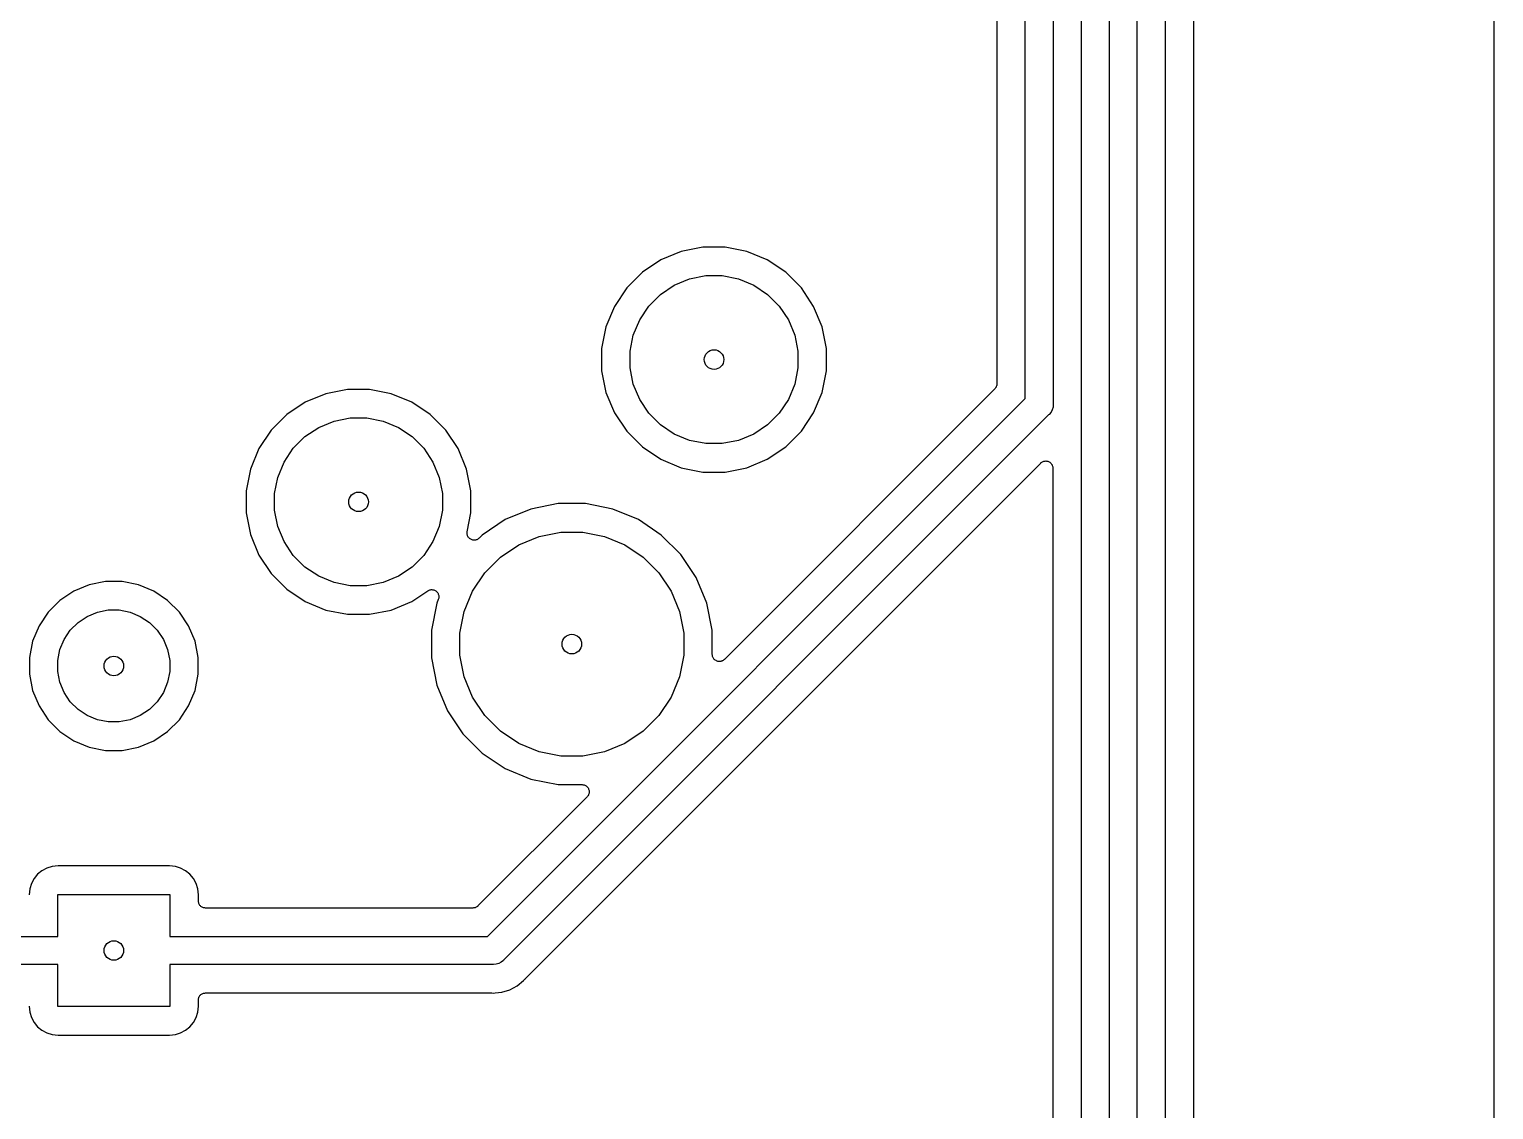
# Model space of a CAD drawing. Extents: x 1.5 to 15, y -8.3 to -3.1.
# Drawn here: x 13.957 to 14.986, y -6.452 to -5.693 of the extents above; entities that cross this region are included whole.
import ezdxf

# ---------------------------------------------------------------- set-up
doc = ezdxf.new("R2010")
doc.units = 0
doc.header["$MEASUREMENT"] = 0
doc.layers.add('BLACK', color=7, linetype='CONTINUOUS')

msp = doc.modelspace()

# ---------------------------------------------------------------- linework, layer by layer
at = {"layer": 'BLACK', "linetype": 'CONTINUOUS'}
for p, q in [((14.9864, -3.10502), (14.9864, -8.3374)), ((14.657, -5.95212), (14.657, -4.0246)), ((14.6767, -4.02819), (14.6767, -5.95572)), ((14.6964, -6.83972), (14.6964, -4.04403)), ((14.716, -4.04762), (14.716, -6.84332)), ((14.7357, -7.56088), (14.7357, -4.06034)), ((14.7554, -4.06393), (14.7554, -7.56448)), ((14.7754, -7.56325), (14.7754, -4.2102)), ((14.637, -5.46729), (14.637, -5.94177)), ((14.415, -5.84869), (14.4006, -5.85465)), ((14.4303, -5.84565), (14.415, -5.84869)), ((14.4459, -5.84565), (14.4303, -5.84565)), ((14.4611, -5.84869), (14.4459, -5.84565)), ((14.4755, -5.85465), (14.4611, -5.84869)), ((14.4006, -5.85465), (14.3877, -5.8633)), ((14.4885, -5.8633), (14.4755, -5.85465)), ((14.3877, -5.8633), (14.3767, -5.87431)), ((14.4101, -5.87237), (14.4209, -5.86792)), ((14.4209, -5.86792), (14.4323, -5.86565)), ((14.4323, -5.86565), (14.4439, -5.86565)), ((14.4439, -5.86565), (14.4553, -5.86792)), ((14.4553, -5.86792), (14.4661, -5.87237)), ((14.4995, -5.87431), (14.4885, -5.8633)), ((14.3767, -5.87431), (14.368, -5.88726)), ((14.3922, -5.88706), (14.4004, -5.87883)), ((14.4004, -5.87883), (14.4101, -5.87237)), ((14.4661, -5.87237), (14.4757, -5.87883)), ((14.4757, -5.87883), (14.484, -5.88706)), ((14.5081, -5.88726), (14.4995, -5.87431)), ((14.368, -5.88726), (14.3621, -5.90165)), ((14.3858, -5.89673), (14.3922, -5.88706)), ((14.484, -5.88706), (14.4904, -5.89673)), ((14.5141, -5.90165), (14.5081, -5.88726)), ((14.3813, -5.90748), (14.3858, -5.89673)), ((14.4904, -5.89673), (14.4949, -5.90748)), ((14.3621, -5.90165), (14.359, -5.91692)), ((14.379, -5.91889), (14.3813, -5.90748)), ((14.4949, -5.90748), (14.4971, -5.91889)), ((14.5171, -5.91692), (14.5141, -5.90165)), ((14.359, -5.91692), (14.359, -5.93249)), ((14.379, -5.93052), (14.379, -5.91889)), ((14.4971, -5.91889), (14.4971, -5.93052)), ((14.5171, -5.93249), (14.5171, -5.91692)), ((14.3813, -5.94193), (14.379, -5.93052)), ((14.4971, -5.93052), (14.4949, -5.94193)), ((14.359, -5.93249), (14.3621, -5.94776)), ((14.3858, -5.95268), (14.3813, -5.94193)), ((14.4949, -5.94193), (14.4904, -5.95268)), ((14.5141, -5.94776), (14.5171, -5.93249)), ((14.637, -5.94184), (14.6369, -5.9423)), ((14.637, -5.94177), (14.637, -5.94179)), ((14.637, -5.94179), (14.637, -5.94179)), ((14.637, -5.94179), (14.637, -5.94179)), ((14.637, -5.94179), (14.637, -5.94184)), ((14.165, -5.94869), (14.1506, -5.95465)), ((14.1803, -5.94565), (14.165, -5.94869)), ((14.1959, -5.94565), (14.1803, -5.94565)), ((14.2111, -5.94869), (14.1959, -5.94565)), ((14.2255, -5.95465), (14.2111, -5.94869)), ((14.2789, -6.33022), (14.657, -5.95212)), ((14.3621, -5.94776), (14.368, -5.96215)), ((14.6355, -5.94531), (14.4454, -6.13546)), ((14.5081, -5.96215), (14.5141, -5.94776)), ((14.6358, -5.94495), (14.6355, -5.94531)), ((14.6361, -5.94459), (14.6358, -5.94495)), ((14.6364, -5.94414), (14.6361, -5.94455)), ((14.6361, -5.94455), (14.6361, -5.94457)), ((14.6361, -5.94457), (14.6361, -5.94459)), ((14.6366, -5.94374), (14.6364, -5.94414)), ((14.6367, -5.94325), (14.6366, -5.94369)), ((14.6366, -5.94369), (14.6366, -5.94371)), ((14.6366, -5.94371), (14.6366, -5.94374)), ((14.6369, -5.94281), (14.6367, -5.94325)), ((14.6369, -5.9423), (14.6369, -5.94276)), ((14.6369, -5.94276), (14.6369, -5.94278)), ((14.6369, -5.94278), (14.6369, -5.94281)), ((14.1506, -5.95465), (14.1377, -5.9633)), ((14.2385, -5.9633), (14.2255, -5.95465)), ((14.368, -5.96215), (14.3767, -5.9751)), ((14.3922, -5.96235), (14.3858, -5.95268)), ((14.4004, -5.97058), (14.3922, -5.96235)), ((14.484, -5.96235), (14.4757, -5.97058)), ((14.4904, -5.95268), (14.484, -5.96235)), ((14.4995, -5.9751), (14.5081, -5.96215)), ((14.6751, -5.9617), (14.6738, -5.9632)), ((14.676, -5.95999), (14.6751, -5.9617)), ((14.6765, -5.95813), (14.676, -5.95991)), ((14.676, -5.95991), (14.676, -5.95999)), ((14.6767, -5.9562), (14.6765, -5.95813)), ((14.6767, -5.95572), (14.6767, -5.9562)), ((14.1377, -5.9633), (14.1267, -5.97431)), ((14.1504, -5.97883), (14.1601, -5.97237)), ((14.1601, -5.97237), (14.1709, -5.96792)), ((14.1709, -5.96792), (14.1823, -5.96565)), ((14.1823, -5.96565), (14.1939, -5.96565)), ((14.1939, -5.96565), (14.2053, -5.96792)), ((14.2053, -5.96792), (14.2161, -5.97237)), ((14.2161, -5.97237), (14.2257, -5.97883)), ((14.2495, -5.97431), (14.2385, -5.9633)), ((14.6734, -5.9635), (14.2903, -6.34668)), ((14.4101, -5.97704), (14.4004, -5.97058)), ((14.4757, -5.97058), (14.4661, -5.97704)), ((14.6738, -5.9632), (14.6734, -5.9635)), ((14.1267, -5.97431), (14.118, -5.98726)), ((14.1422, -5.98706), (14.1504, -5.97883)), ((14.2257, -5.97883), (14.234, -5.98706)), ((14.2581, -5.98726), (14.2495, -5.97431)), ((14.3767, -5.9751), (14.3877, -5.98611)), ((14.4209, -5.98149), (14.4101, -5.97704)), ((14.4323, -5.98376), (14.4209, -5.98149)), ((14.4553, -5.98149), (14.4439, -5.98376)), ((14.4661, -5.97704), (14.4553, -5.98149)), ((14.4885, -5.98611), (14.4995, -5.9751)), ((14.118, -5.98726), (14.1121, -6.00165)), ((14.1358, -5.99673), (14.1422, -5.98706)), ((14.234, -5.98706), (14.2404, -5.99673)), ((14.2641, -6.00165), (14.2581, -5.98726)), ((14.3877, -5.98611), (14.4006, -5.99476)), ((14.4439, -5.98376), (14.4323, -5.98376)), ((14.4755, -5.99476), (14.4885, -5.98611)), ((14.1121, -6.00165), (14.109, -6.01692)), ((14.1313, -6.00748), (14.1358, -5.99673)), ((14.2404, -5.99673), (14.2449, -6.00748)), ((14.2671, -6.01692), (14.2641, -6.00165)), ((14.3053, -6.35995), (14.6678, -5.99741)), ((14.4006, -5.99476), (14.415, -6.00072)), ((14.415, -6.00072), (14.4303, -6.00376)), ((14.4303, -6.00376), (14.4459, -6.00376)), ((14.4459, -6.00376), (14.4611, -6.00072)), ((14.4611, -6.00072), (14.4755, -5.99476)), ((14.6678, -5.99741), (14.6679, -5.99738)), ((14.6679, -5.99736), (14.6682, -5.99707)), ((14.6679, -5.99738), (14.6679, -5.99736)), ((14.6679, -5.99738), (14.6679, -5.99738)), ((14.6679, -5.99738), (14.6679, -5.99738)), ((14.6682, -5.99707), (14.6686, -5.99676)), ((14.6686, -5.99676), (14.6691, -5.99653)), ((14.6686, -5.99676), (14.6686, -5.99676)), ((14.6686, -5.99676), (14.6686, -5.99676)), ((14.6691, -5.99653), (14.6695, -5.99631)), ((14.6695, -5.99631), (14.67, -5.99617)), ((14.6695, -5.99631), (14.6695, -5.99631)), ((14.6695, -5.99631), (14.6695, -5.99631)), ((14.67, -5.99617), (14.6704, -5.99604)), ((14.6704, -5.99603), (14.6709, -5.99599)), ((14.6704, -5.99604), (14.6704, -5.99603)), ((14.6704, -5.99604), (14.6704, -5.99604)), ((14.6709, -5.99599), (14.6714, -5.99595)), ((14.6714, -5.99595), (14.6714, -5.99595)), ((14.6714, -5.99595), (14.6714, -5.99595)), ((14.6714, -5.99595), (14.6719, -5.996)), ((14.6719, -5.996), (14.6724, -5.99605)), ((14.6724, -5.99605), (14.6724, -5.99605)), ((14.6724, -5.99605), (14.6724, -5.99605)), ((14.6724, -5.99605), (14.6728, -5.9962)), ((14.6728, -5.9962), (14.6733, -5.99634)), ((14.6733, -5.99634), (14.6733, -5.99634)), ((14.6733, -5.99634), (14.6733, -5.99635)), ((14.6733, -5.99635), (14.6737, -5.99658)), ((14.6737, -5.99658), (14.6742, -5.9968)), ((14.6742, -5.9968), (14.6742, -5.99681)), ((14.6742, -5.99681), (14.6742, -5.99681)), ((14.6742, -5.99681), (14.6745, -5.99712)), ((14.6745, -5.99712), (14.6749, -5.99743)), ((14.6749, -5.99743), (14.6749, -5.99743)), ((14.6749, -5.99743), (14.6749, -5.99744)), ((14.6749, -5.99744), (14.6752, -5.99781)), ((14.6752, -5.99781), (14.6755, -5.99818)), ((14.6755, -5.99818), (14.6755, -5.99819)), ((14.6755, -5.99819), (14.6755, -5.9982)), ((14.6755, -5.9982), (14.6758, -5.99862)), ((14.6758, -5.99862), (14.676, -5.99904)), ((14.676, -5.99904), (14.676, -5.99905)), ((14.676, -5.99905), (14.676, -5.99906)), ((14.676, -5.99906), (14.6761, -5.99952)), ((14.6761, -5.99952), (14.6763, -5.99998)), ((14.6763, -5.99998), (14.6763, -5.99999)), ((14.6763, -5.99999), (14.6763, -5.99999)), ((14.6763, -5.99999), (14.6763, -6.00047)), ((14.6763, -6.00047), (14.6764, -6.00095)), ((14.6764, -6.00095), (14.6764, -6.82937)), ((14.129, -6.01889), (14.1313, -6.00748)), ((14.2449, -6.00748), (14.2471, -6.01889)), ((14.109, -6.01692), (14.109, -6.03249)), ((14.129, -6.03052), (14.129, -6.01889)), ((14.2471, -6.01889), (14.2471, -6.03052)), ((14.2671, -6.03249), (14.2671, -6.01692)), ((14.109, -6.03249), (14.1121, -6.04776)), ((14.1313, -6.04193), (14.129, -6.03052)), ((14.2471, -6.03052), (14.2449, -6.04193)), ((14.2645, -6.04568), (14.2671, -6.03249)), ((14.3093, -6.02976), (14.2913, -6.0372)), ((14.3284, -6.02596), (14.3093, -6.02976)), ((14.3478, -6.02596), (14.3284, -6.02596)), ((14.3669, -6.02976), (14.3478, -6.02596)), ((14.3849, -6.0372), (14.3669, -6.02976)), ((14.1358, -6.05268), (14.1313, -6.04193)), ((14.2449, -6.04193), (14.2404, -6.05268)), ((14.2913, -6.0372), (14.2751, -6.04801)), ((14.401, -6.04801), (14.3849, -6.0372)), ((14.1121, -6.04776), (14.118, -6.06215)), ((14.1422, -6.06235), (14.1358, -6.05268)), ((14.2404, -6.05268), (14.234, -6.06235)), ((14.2644, -6.04664), (14.2645, -6.04616)), ((14.2644, -6.04665), (14.2644, -6.04664)), ((14.2645, -6.04713), (14.2644, -6.04665)), ((14.2644, -6.04665), (14.2644, -6.04665)), ((14.2645, -6.04616), (14.2645, -6.04568)), ((14.2645, -6.04761), (14.2645, -6.04713)), ((14.2645, -6.04762), (14.2645, -6.04761)), ((14.2645, -6.04763), (14.2645, -6.04762)), ((14.2647, -6.04809), (14.2645, -6.04763)), ((14.2648, -6.04855), (14.2647, -6.04809)), ((14.2648, -6.04856), (14.2648, -6.04855)), ((14.2648, -6.04855), (14.2648, -6.04855)), ((14.265, -6.04899), (14.2648, -6.04856)), ((14.2653, -6.04941), (14.265, -6.04899)), ((14.2653, -6.04942), (14.2653, -6.04941)), ((14.2656, -6.04979), (14.2653, -6.04942)), ((14.2653, -6.04942), (14.2653, -6.04942)), ((14.2659, -6.05017), (14.2656, -6.04979)), ((14.2659, -6.05018), (14.2659, -6.05017)), ((14.2659, -6.05017), (14.2659, -6.05017)), ((14.2662, -6.05048), (14.2659, -6.05018)), ((14.2666, -6.05079), (14.2662, -6.05048)), ((14.2666, -6.0508), (14.2666, -6.05079)), ((14.2671, -6.05103), (14.2666, -6.0508)), ((14.2666, -6.0508), (14.2666, -6.0508)), ((14.2675, -6.05126), (14.2671, -6.05103)), ((14.2675, -6.05127), (14.2675, -6.05126)), ((14.2675, -6.05126), (14.2675, -6.05126)), ((14.268, -6.05141), (14.2675, -6.05127)), ((14.2684, -6.05155), (14.268, -6.05141)), ((14.2684, -6.05156), (14.2684, -6.05155)), ((14.2684, -6.05155), (14.2684, -6.05155)), ((14.2689, -6.05161), (14.2684, -6.05156)), ((14.2694, -6.05166), (14.2689, -6.05161)), ((14.2699, -6.05162), (14.2694, -6.05166)), ((14.2694, -6.05166), (14.2694, -6.05166)), ((14.2694, -6.05166), (14.2694, -6.05166)), ((14.2703, -6.05157), (14.2699, -6.05162)), ((14.2704, -6.05157), (14.2703, -6.05157)), ((14.2708, -6.05144), (14.2704, -6.05157)), ((14.2704, -6.05157), (14.2704, -6.05157)), ((14.2713, -6.0513), (14.2708, -6.05144)), ((14.2717, -6.05107), (14.2713, -6.0513)), ((14.2713, -6.0513), (14.2713, -6.0513)), ((14.2713, -6.0513), (14.2713, -6.0513)), ((14.2721, -6.05085), (14.2717, -6.05107)), ((14.2722, -6.05085), (14.2721, -6.05085)), ((14.2725, -6.05054), (14.2722, -6.05085)), ((14.2722, -6.05085), (14.2722, -6.05085)), ((14.2729, -6.05024), (14.2725, -6.05054)), ((14.273, -6.05019), (14.2729, -6.05023)), ((14.2729, -6.05023), (14.2729, -6.05023)), ((14.2729, -6.05023), (14.2729, -6.05023)), ((14.2729, -6.05023), (14.2729, -6.05024)), ((14.2751, -6.04801), (14.273, -6.05019)), ((14.2879, -6.06354), (14.3008, -6.05493)), ((14.3008, -6.05493), (14.3151, -6.04899)), ((14.3151, -6.04899), (14.3303, -6.04596)), ((14.3303, -6.04596), (14.3458, -6.04596)), ((14.3458, -6.04596), (14.3611, -6.04899)), ((14.3611, -6.04899), (14.3754, -6.05493)), ((14.3754, -6.05493), (14.3883, -6.06354)), ((14.4148, -6.06176), (14.401, -6.04801)), ((14.118, -6.06215), (14.1267, -6.0751)), ((14.1504, -6.07058), (14.1422, -6.06235)), ((14.234, -6.06235), (14.2257, -6.07058)), ((14.2769, -6.07451), (14.2879, -6.06354)), ((14.3883, -6.06354), (14.3993, -6.07451)), ((14.4256, -6.07793), (14.4148, -6.06176)), ((14.1267, -6.0751), (14.1377, -6.08611)), ((14.1601, -6.07704), (14.1504, -6.07058)), ((14.2257, -6.07058), (14.2161, -6.07704)), ((14.2683, -6.08741), (14.2769, -6.07451)), ((14.3993, -6.07451), (14.4079, -6.08741)), ((13.9986, -6.08297), (13.9878, -6.08745)), ((14.0101, -6.08069), (13.9986, -6.08297)), ((14.0218, -6.08069), (14.0101, -6.08069)), ((14.0333, -6.08297), (14.0218, -6.08069)), ((14.0441, -6.08745), (14.0333, -6.08297)), ((14.1377, -6.08611), (14.1506, -6.09476)), ((14.1709, -6.08149), (14.1601, -6.07704)), ((14.1823, -6.08376), (14.1709, -6.08149)), ((14.1939, -6.08376), (14.1823, -6.08376)), ((14.2053, -6.08149), (14.1939, -6.08376)), ((14.2161, -6.07704), (14.2053, -6.08149)), ((14.2392, -6.08642), (14.2397, -6.08637)), ((14.2397, -6.08637), (14.2397, -6.08637)), ((14.2397, -6.08637), (14.2397, -6.08637)), ((14.2397, -6.08637), (14.2402, -6.08643)), ((14.433, -6.0959), (14.4256, -6.07793)), ((13.9781, -6.09394), (13.9698, -6.10221)), ((13.9878, -6.08745), (13.9781, -6.09394)), ((14.0538, -6.09394), (14.0441, -6.08745)), ((14.0621, -6.10221), (14.0538, -6.09394)), ((14.1506, -6.09476), (14.165, -6.10072)), ((14.2111, -6.10072), (14.2255, -6.09476)), ((14.2255, -6.09476), (14.2368, -6.08722)), ((14.2368, -6.08722), (14.2369, -6.08718)), ((14.2369, -6.08718), (14.2373, -6.08695)), ((14.2369, -6.08718), (14.2369, -6.08718)), ((14.2369, -6.08718), (14.2369, -6.08718)), ((14.2369, -6.08718), (14.2369, -6.08718)), ((14.2373, -6.08695), (14.2377, -6.08673)), ((14.2377, -6.08673), (14.2378, -6.08673)), ((14.2378, -6.08673), (14.2382, -6.0866)), ((14.2378, -6.08673), (14.2378, -6.08673)), ((14.2382, -6.0866), (14.2387, -6.08646)), ((14.2387, -6.08646), (14.2392, -6.08642)), ((14.2387, -6.08646), (14.2387, -6.08646)), ((14.2387, -6.08646), (14.2387, -6.08646)), ((14.2431, -6.0959), (14.2394, -6.11498)), ((14.2402, -6.08643), (14.2406, -6.08648)), ((14.2406, -6.08648), (14.2406, -6.08648)), ((14.2406, -6.08648), (14.2406, -6.08648)), ((14.2406, -6.08648), (14.2411, -6.08663)), ((14.2411, -6.08663), (14.2416, -6.08677)), ((14.2416, -6.08677), (14.2416, -6.08677)), ((14.2416, -6.08677), (14.2416, -6.08677)), ((14.2416, -6.08677), (14.242, -6.08701)), ((14.242, -6.08701), (14.2424, -6.08723)), ((14.2424, -6.08723), (14.2424, -6.08724)), ((14.2424, -6.08724), (14.2424, -6.08724)), ((14.2424, -6.08724), (14.2428, -6.08755)), ((14.2428, -6.08755), (14.2432, -6.08786)), ((14.2442, -6.09329), (14.2431, -6.0959)), ((14.2432, -6.08786), (14.2432, -6.08786)), ((14.2432, -6.08786), (14.2432, -6.08787)), ((14.2432, -6.08787), (14.2435, -6.08824)), ((14.2435, -6.08824), (14.2438, -6.08861)), ((14.2438, -6.08861), (14.2438, -6.08862)), ((14.2438, -6.08862), (14.2438, -6.08862)), ((14.2438, -6.08862), (14.244, -6.08906)), ((14.244, -6.08906), (14.2442, -6.08948)), ((14.2442, -6.08948), (14.2442, -6.08948)), ((14.2442, -6.08948), (14.2442, -6.08949)), ((14.2442, -6.08949), (14.2444, -6.08996)), ((14.2444, -6.09283), (14.2442, -6.09329)), ((14.2444, -6.08996), (14.2445, -6.09041)), ((14.2445, -6.09237), (14.2444, -6.09283)), ((14.2445, -6.09041), (14.2445, -6.09042)), ((14.2445, -6.09042), (14.2445, -6.09042)), ((14.2445, -6.09042), (14.2446, -6.09092)), ((14.2446, -6.09188), (14.2445, -6.09235)), ((14.2445, -6.09235), (14.2445, -6.09236)), ((14.2445, -6.09236), (14.2445, -6.09237)), ((14.2446, -6.09092), (14.2446, -6.09138)), ((14.2446, -6.09138), (14.2446, -6.09139)), ((14.2446, -6.09139), (14.2446, -6.09139)), ((14.2446, -6.09139), (14.2446, -6.09188)), ((14.2624, -6.10174), (14.2683, -6.08741)), ((14.4079, -6.08741), (14.4138, -6.10174)), ((14.4368, -6.11498), (14.433, -6.0959)), ((13.9698, -6.10221), (13.9634, -6.11194)), ((13.9909, -6.10948), (13.9973, -6.10517)), ((13.9973, -6.10517), (14.0045, -6.1022)), ((14.0045, -6.1022), (14.0121, -6.10069)), ((14.0121, -6.10069), (14.0198, -6.10069)), ((14.0198, -6.10069), (14.0274, -6.1022)), ((14.0274, -6.1022), (14.0346, -6.10517)), ((14.0346, -6.10517), (14.0411, -6.10948)), ((14.0686, -6.11194), (14.0621, -6.10221)), ((14.165, -6.10072), (14.1803, -6.10376)), ((14.1803, -6.10376), (14.1959, -6.10376)), ((14.1959, -6.10376), (14.2111, -6.10072)), ((14.2594, -6.11695), (14.2624, -6.10174)), ((14.4138, -6.10174), (14.4168, -6.11695)), ((13.9634, -6.11194), (13.9589, -6.12274)), ((13.9811, -6.12141), (13.9854, -6.11496)), ((13.9854, -6.11496), (13.9909, -6.10948)), ((14.0411, -6.10948), (14.0465, -6.11496)), ((14.0465, -6.11496), (14.0509, -6.12141)), ((14.0731, -6.12274), (14.0686, -6.11194)), ((14.2394, -6.11498), (14.2394, -6.13443)), ((14.2594, -6.13246), (14.2594, -6.11695)), ((14.4168, -6.11695), (14.4168, -6.13246)), ((14.4368, -6.13193), (14.4368, -6.11498)), ((13.9589, -6.12274), (13.9566, -6.13421)), ((13.9781, -6.12858), (13.9811, -6.12141)), ((14.0509, -6.12141), (14.0538, -6.12858)), ((14.0753, -6.13421), (14.0731, -6.12274)), ((13.9566, -6.13421), (13.9566, -6.14591)), ((13.9766, -6.13618), (13.9781, -6.12858)), ((13.9766, -6.14394), (13.9766, -6.13618)), ((14.0538, -6.12858), (14.0553, -6.13618)), ((14.0553, -6.13618), (14.0553, -6.14394)), ((14.0753, -6.14591), (14.0753, -6.13421)), ((14.2394, -6.13443), (14.2431, -6.15351)), ((14.2624, -6.14767), (14.2594, -6.13246)), ((14.4168, -6.13246), (14.4138, -6.14767)), ((14.4369, -6.13241), (14.4368, -6.13193)), ((14.4369, -6.13288), (14.4369, -6.13241)), ((14.4369, -6.13289), (14.4369, -6.13288)), ((14.4369, -6.1329), (14.4369, -6.13289)), ((14.4371, -6.13336), (14.4369, -6.1329)), ((14.4372, -6.13382), (14.4371, -6.13336)), ((14.4372, -6.13383), (14.4372, -6.13382)), ((14.4372, -6.13382), (14.4372, -6.13382)), ((14.4374, -6.13425), (14.4372, -6.13383)), ((14.4377, -6.13468), (14.4374, -6.13425)), ((14.4377, -6.13469), (14.4377, -6.13468)), ((14.438, -6.13506), (14.4377, -6.13469)), ((14.4377, -6.13469), (14.4377, -6.13469)), ((14.4383, -6.13544), (14.438, -6.13506)), ((14.4383, -6.13545), (14.4383, -6.13544)), ((14.4383, -6.13544), (14.4383, -6.13544)), ((14.4387, -6.13575), (14.4383, -6.13545)), ((14.439, -6.13606), (14.4387, -6.13575)), ((14.439, -6.13607), (14.439, -6.13606)), ((14.4395, -6.1363), (14.439, -6.13607)), ((14.439, -6.13607), (14.439, -6.13607)), ((14.4399, -6.13653), (14.4395, -6.1363)), ((14.4399, -6.13654), (14.4399, -6.13653)), ((14.4399, -6.13653), (14.4399, -6.13653)), ((14.4404, -6.13668), (14.4399, -6.13654)), ((14.4408, -6.13682), (14.4404, -6.13668)), ((14.4413, -6.13687), (14.4408, -6.13682)), ((14.4408, -6.13682), (14.4408, -6.13682)), ((14.4408, -6.13682), (14.4408, -6.13682)), ((14.4418, -6.13693), (14.4413, -6.13687)), ((14.4423, -6.13688), (14.4418, -6.13693)), ((14.4418, -6.13693), (14.4418, -6.13693)), ((14.4418, -6.13693), (14.4418, -6.13693)), ((14.4428, -6.13684), (14.4423, -6.13688)), ((14.4432, -6.1367), (14.4428, -6.13684)), ((14.4428, -6.13684), (14.4428, -6.13684)), ((14.4428, -6.13684), (14.4428, -6.13684)), ((14.4437, -6.13657), (14.4432, -6.1367)), ((14.4441, -6.13634), (14.4437, -6.13656)), ((14.4437, -6.13656), (14.4437, -6.13656)), ((14.4437, -6.13656), (14.4437, -6.13657)), ((14.4446, -6.13612), (14.4441, -6.13634)), ((14.4449, -6.13581), (14.4446, -6.13611)), ((14.4446, -6.13611), (14.4446, -6.13611)), ((14.4446, -6.13611), (14.4446, -6.13612)), ((14.4453, -6.13551), (14.4449, -6.13581)), ((14.4454, -6.13546), (14.4453, -6.1355)), ((14.4453, -6.1355), (14.4453, -6.1355)), ((14.4453, -6.1355), (14.4453, -6.1355)), ((14.4453, -6.1355), (14.4453, -6.13551)), ((13.9566, -6.14591), (13.9589, -6.15738)), ((13.9781, -6.15154), (13.9766, -6.14394)), ((14.0553, -6.14394), (14.0538, -6.15154)), ((14.0731, -6.15738), (14.0753, -6.14591)), ((14.2683, -6.162), (14.2624, -6.14767)), ((14.4138, -6.14767), (14.4079, -6.162)), ((13.9589, -6.15738), (13.9634, -6.16818)), ((13.9811, -6.15871), (13.9781, -6.15154)), ((14.0538, -6.15154), (14.0509, -6.15871)), ((14.0686, -6.16818), (14.0731, -6.15738)), ((14.2431, -6.15351), (14.2506, -6.17148)), ((13.9634, -6.16818), (13.9698, -6.17791)), ((13.9854, -6.16516), (13.9811, -6.15871)), ((13.9909, -6.17064), (13.9854, -6.16516)), ((14.0465, -6.16516), (14.0411, -6.17064)), ((14.0509, -6.15871), (14.0465, -6.16516)), ((14.0621, -6.17791), (14.0686, -6.16818)), ((14.2769, -6.1749), (14.2683, -6.162)), ((14.4079, -6.162), (14.3993, -6.1749)), ((13.9698, -6.17791), (13.9781, -6.18617)), ((13.9973, -6.17495), (13.9909, -6.17064)), ((14.0045, -6.17792), (13.9973, -6.17495)), ((14.0121, -6.17943), (14.0045, -6.17792)), ((14.0274, -6.17792), (14.0198, -6.17943)), ((14.0346, -6.17495), (14.0274, -6.17792)), ((14.0411, -6.17064), (14.0346, -6.17495)), ((14.0538, -6.18617), (14.0621, -6.17791)), ((14.2506, -6.17148), (14.2614, -6.18765)), ((14.2879, -6.18587), (14.2769, -6.1749)), ((14.3993, -6.1749), (14.3883, -6.18587)), ((13.9781, -6.18617), (13.9878, -6.19267)), ((14.0198, -6.17943), (14.0121, -6.17943)), ((14.0441, -6.19267), (14.0538, -6.18617)), ((14.2614, -6.18765), (14.2751, -6.2014)), ((14.3008, -6.19448), (14.2879, -6.18587)), ((14.3883, -6.18587), (14.3754, -6.19448)), ((13.9878, -6.19267), (13.9986, -6.19715)), ((13.9986, -6.19715), (14.0101, -6.19943)), ((14.0101, -6.19943), (14.0218, -6.19943)), ((14.0218, -6.19943), (14.0333, -6.19715)), ((14.0333, -6.19715), (14.0441, -6.19267)), ((14.3151, -6.20042), (14.3008, -6.19448)), ((14.3754, -6.19448), (14.3611, -6.20042)), ((14.2751, -6.2014), (14.2913, -6.21221)), ((14.3303, -6.20344), (14.3151, -6.20042)), ((14.3458, -6.20344), (14.3303, -6.20344)), ((14.3611, -6.20042), (14.3458, -6.20344)), ((14.2913, -6.21221), (14.3093, -6.21965)), ((14.3093, -6.21965), (14.3284, -6.22344)), ((14.3284, -6.22344), (14.3453, -6.22344)), ((14.3453, -6.22344), (14.3454, -6.22345)), ((14.3454, -6.22345), (14.3454, -6.22345)), ((14.3454, -6.22345), (14.3454, -6.22345)), ((14.3454, -6.22345), (14.3454, -6.22345)), ((14.3454, -6.22345), (14.3459, -6.2235)), ((14.3459, -6.2235), (14.3463, -6.22355)), ((14.3463, -6.22355), (14.3463, -6.22355)), ((14.3463, -6.22355), (14.3464, -6.22355)), ((14.3464, -6.22355), (14.3468, -6.2237)), ((14.3468, -6.2237), (14.3473, -6.22384)), ((14.3473, -6.22384), (14.3473, -6.22385)), ((14.3473, -6.22385), (14.3473, -6.22385)), ((14.3473, -6.22385), (14.3477, -6.22408)), ((14.3477, -6.22408), (14.3481, -6.22431)), ((14.3481, -6.22431), (14.3481, -6.22431)), ((14.3481, -6.22431), (14.3481, -6.22432)), ((14.3481, -6.22432), (14.3485, -6.22463)), ((14.3485, -6.22463), (14.3489, -6.22493)), ((14.3489, -6.22493), (14.3489, -6.22494)), ((14.3489, -6.22494), (14.3489, -6.22495)), ((14.3489, -6.22495), (14.3492, -6.22533)), ((14.3492, -6.22533), (14.3495, -6.22569)), ((14.3495, -6.22569), (14.3495, -6.2257)), ((14.3495, -6.2257), (14.3495, -6.22571)), ((14.3495, -6.22571), (14.3497, -6.22614)), ((14.3497, -6.22614), (14.3499, -6.22656)), ((14.3499, -6.23038), (14.3497, -6.23081)), ((14.3499, -6.22656), (14.3499, -6.22656)), ((14.3499, -6.22656), (14.3499, -6.22657)), ((14.3499, -6.22657), (14.3501, -6.22703)), ((14.3501, -6.22991), (14.3499, -6.23037)), ((14.3499, -6.23037), (14.3499, -6.23037)), ((14.3499, -6.23037), (14.3499, -6.23038)), ((14.3501, -6.22703), (14.3502, -6.22749)), ((14.3502, -6.22945), (14.3501, -6.22991)), ((14.3502, -6.22749), (14.3502, -6.2275)), ((14.3502, -6.2275), (14.3502, -6.22751)), ((14.3502, -6.22751), (14.3503, -6.22799)), ((14.3503, -6.22896), (14.3502, -6.22943)), ((14.3502, -6.22943), (14.3502, -6.22944)), ((14.3502, -6.22944), (14.3502, -6.22945)), ((14.3503, -6.22799), (14.3503, -6.22846)), ((14.3503, -6.22846), (14.3503, -6.22847)), ((14.3503, -6.22847), (14.3503, -6.22848)), ((14.3503, -6.22848), (14.3503, -6.22896)), ((14.3488, -6.23198), (14.2721, -6.30875)), ((14.3492, -6.23161), (14.3488, -6.23198)), ((14.3495, -6.23124), (14.3492, -6.23161)), ((14.3497, -6.23081), (14.3495, -6.23123)), ((14.3495, -6.23123), (14.3495, -6.23123)), ((14.3495, -6.23123), (14.3495, -6.23124)), ((13.9727, -6.28098), (13.9689, -6.28212)), ((13.9768, -6.28057), (13.9727, -6.28098)), ((14.0551, -6.28057), (13.9768, -6.28057)), ((14.0593, -6.28098), (14.0551, -6.28057)), ((14.063, -6.28212), (14.0593, -6.28098)), ((13.9599, -6.28952), (13.958, -6.293)), ((13.9624, -6.28648), (13.9599, -6.28952)), ((13.9654, -6.28398), (13.9624, -6.28648)), ((13.9689, -6.28212), (13.9654, -6.28398)), ((14.0665, -6.28398), (14.063, -6.28212)), ((14.0695, -6.28648), (14.0665, -6.28398)), ((14.072, -6.28952), (14.0695, -6.28648)), ((14.0739, -6.293), (14.072, -6.28952)), ((13.9569, -6.29677), (13.9565, -6.30093)), ((13.958, -6.293), (13.9569, -6.29677)), ((13.9766, -6.33022), (13.9766, -6.30069)), ((13.9766, -6.30069), (14.0553, -6.30069)), ((14.0553, -6.30069), (14.0553, -6.33022)), ((14.075, -6.29677), (14.0739, -6.293)), ((14.0755, -6.30093), (14.075, -6.29677)), ((14.0755, -6.30522), (14.0755, -6.30093)), ((14.0755, -6.30569), (14.0755, -6.30522)), ((14.0755, -6.30615), (14.0755, -6.30569)), ((14.0755, -6.30617), (14.0755, -6.30615)), ((14.0756, -6.30619), (14.0755, -6.30617)), ((14.0757, -6.30664), (14.0756, -6.30619)), ((14.0758, -6.30709), (14.0757, -6.30664)), ((14.0758, -6.30711), (14.0758, -6.30709)), ((14.0758, -6.30712), (14.0758, -6.30711)), ((14.0761, -6.30754), (14.0758, -6.30712)), ((14.0763, -6.30795), (14.0761, -6.30754)), ((14.0763, -6.30797), (14.0763, -6.30795)), ((14.0763, -6.30798), (14.0763, -6.30797)), ((14.0766, -6.30835), (14.0763, -6.30798)), ((14.0769, -6.30871), (14.0766, -6.30835)), ((14.0769, -6.30873), (14.0769, -6.30871)), ((14.0769, -6.30874), (14.0769, -6.30873)), ((14.0773, -6.30904), (14.0769, -6.30874)), ((14.0776, -6.30934), (14.0773, -6.30904)), ((14.0776, -6.30935), (14.0776, -6.30934)), ((14.0777, -6.30936), (14.0776, -6.30935)), ((14.0781, -6.30959), (14.0777, -6.30936)), ((14.0785, -6.30981), (14.0781, -6.30959)), ((14.0785, -6.30982), (14.0785, -6.30981)), ((14.0785, -6.30983), (14.0785, -6.30982)), ((14.079, -6.30996), (14.0785, -6.30983)), ((14.0794, -6.31011), (14.079, -6.30996)), ((14.0795, -6.31011), (14.0794, -6.31011)), ((14.0794, -6.31011), (14.0794, -6.31011)), ((14.0799, -6.31016), (14.0795, -6.31011)), ((14.0804, -6.31022), (14.0799, -6.31016)), ((14.0805, -6.31022), (14.0804, -6.31022)), ((14.0804, -6.31022), (14.0804, -6.31022)), ((14.0804, -6.31022), (14.0804, -6.31022)), ((14.0804, -6.31022), (14.0804, -6.31022)), ((14.2685, -6.31022), (14.0805, -6.31022)), ((14.269, -6.31017), (14.2685, -6.31022)), ((14.2695, -6.31013), (14.269, -6.31017)), ((14.27, -6.30999), (14.2695, -6.31012)), ((14.2695, -6.31012), (14.2695, -6.31012)), ((14.2695, -6.31012), (14.2695, -6.31013)), ((14.2704, -6.30986), (14.27, -6.30999)), ((14.2709, -6.30962), (14.2704, -6.30984)), ((14.2704, -6.30984), (14.2704, -6.30985)), ((14.2704, -6.30985), (14.2704, -6.30986)), ((14.2713, -6.30941), (14.2709, -6.30962)), ((14.2717, -6.30909), (14.2713, -6.30938)), ((14.2713, -6.30938), (14.2713, -6.30939)), ((14.2713, -6.30939), (14.2713, -6.30941)), ((14.272, -6.3088), (14.2717, -6.30909)), ((14.2721, -6.30876), (14.272, -6.3088)), ((14.2721, -6.30875), (14.2721, -6.30876)), ((14.2721, -6.30876), (14.2721, -6.30876)), ((14.2721, -6.30876), (14.2721, -6.30876)), ((13.3053, -6.33022), (13.9766, -6.33022)), ((14.0553, -6.33022), (14.2789, -6.33022)), ((13.9766, -6.3499), (13.3053, -6.3499)), ((13.9766, -6.37943), (13.9766, -6.3499)), ((14.2825, -6.3499), (14.0553, -6.3499)), ((14.0553, -6.3499), (14.0553, -6.37943)), ((14.283, -6.34995), (14.2825, -6.3499)), ((14.2849, -6.34976), (14.283, -6.34995)), ((14.2868, -6.3492), (14.2849, -6.34976)), ((14.2885, -6.34828), (14.2868, -6.3492)), ((14.29, -6.34705), (14.2885, -6.34828)), ((14.2903, -6.34668), (14.29, -6.34705)), ((14.2996, -6.36499), (14.3042, -6.36126)), ((14.3042, -6.36126), (14.305, -6.36031)), ((14.305, -6.36026), (14.3052, -6.36011)), ((14.305, -6.36031), (14.305, -6.36026)), ((14.3052, -6.36011), (14.3053, -6.35995)), ((14.0755, -6.37436), (14.0756, -6.3739)), ((14.0755, -6.37483), (14.0755, -6.37436)), ((14.0756, -6.37386), (14.0757, -6.37341)), ((14.0756, -6.37388), (14.0756, -6.37386)), ((14.0756, -6.3739), (14.0756, -6.37388)), ((14.0757, -6.37341), (14.0758, -6.37296)), ((14.0758, -6.37296), (14.0759, -6.37295)), ((14.0759, -6.37293), (14.0761, -6.37252)), ((14.0759, -6.37295), (14.0759, -6.37293)), ((14.0761, -6.37252), (14.0763, -6.37211)), ((14.0763, -6.37208), (14.0766, -6.37172)), ((14.0763, -6.37209), (14.0763, -6.37208)), ((14.0763, -6.37211), (14.0763, -6.37209)), ((14.0766, -6.37172), (14.0769, -6.37135)), ((14.0769, -6.37134), (14.077, -6.37133)), ((14.0769, -6.37135), (14.0769, -6.37134)), ((14.077, -6.37133), (14.0773, -6.37103)), ((14.0773, -6.37103), (14.0777, -6.37074)), ((14.0777, -6.37072), (14.0781, -6.3705)), ((14.0777, -6.37073), (14.0777, -6.37072)), ((14.0777, -6.37074), (14.0777, -6.37073)), ((14.0781, -6.3705), (14.0786, -6.37028)), ((14.0786, -6.37027), (14.079, -6.37013)), ((14.0786, -6.37028), (14.0786, -6.37027)), ((14.0786, -6.37027), (14.0786, -6.37027)), ((14.079, -6.37013), (14.0795, -6.37)), ((14.0795, -6.36999), (14.08, -6.36995)), ((14.0795, -6.37), (14.0795, -6.36999)), ((14.0795, -6.37), (14.0795, -6.37)), ((14.08, -6.36995), (14.0805, -6.3699)), ((14.0805, -6.3699), (14.2813, -6.3699)), ((14.2813, -6.3699), (14.2813, -6.3699)), ((14.2813, -6.3699), (14.2815, -6.36993)), ((14.2815, -6.36993), (14.2818, -6.36993)), ((14.2818, -6.36993), (14.283, -6.37005)), ((14.283, -6.37005), (14.2842, -6.36993)), ((14.2842, -6.36992), (14.2888, -6.36947)), ((14.2842, -6.36993), (14.2842, -6.36992)), ((14.2888, -6.36947), (14.2944, -6.36776)), ((14.2944, -6.36776), (14.2996, -6.36499)), ((13.9565, -6.37918), (13.9569, -6.38335)), ((13.9569, -6.38335), (13.958, -6.38712)), ((14.0553, -6.37943), (13.9766, -6.37943)), ((14.0739, -6.38712), (14.075, -6.38335)), ((14.075, -6.38335), (14.0755, -6.37918)), ((14.0755, -6.37487), (14.0755, -6.37483)), ((14.0755, -6.3749), (14.0755, -6.37487)), ((14.0755, -6.37487), (14.0755, -6.37487)), ((14.0755, -6.37487), (14.0755, -6.37487)), ((14.0755, -6.37918), (14.0755, -6.3749)), ((13.958, -6.38712), (13.9599, -6.39059)), ((13.9599, -6.39059), (13.9624, -6.39364)), ((13.9624, -6.39364), (13.9654, -6.39614)), ((14.0665, -6.39614), (14.0695, -6.39364)), ((14.0695, -6.39364), (14.072, -6.39059)), ((14.072, -6.39059), (14.0739, -6.38712)), ((13.9654, -6.39614), (13.9689, -6.398)), ((13.9689, -6.398), (13.9727, -6.39914)), ((13.9727, -6.39914), (13.9768, -6.39955)), ((13.9768, -6.39955), (14.0551, -6.39955)), ((14.0551, -6.39955), (14.0593, -6.39914)), ((14.0593, -6.39914), (14.063, -6.398)), ((14.063, -6.398), (14.0665, -6.39614))]:
    msp.add_line(p, q, dxfattribs=at)
at = {"layer": 'BLACK'}
for centre in [(14.4381, -5.9247), (14.1881, -6.0247), (14.3381, -6.1247), (14.016, -6.14006), (14.016, -6.34006)]:
    msp.add_circle(centre, 0.00689, dxfattribs=at)

doc.saveas('drawing.dxf')
